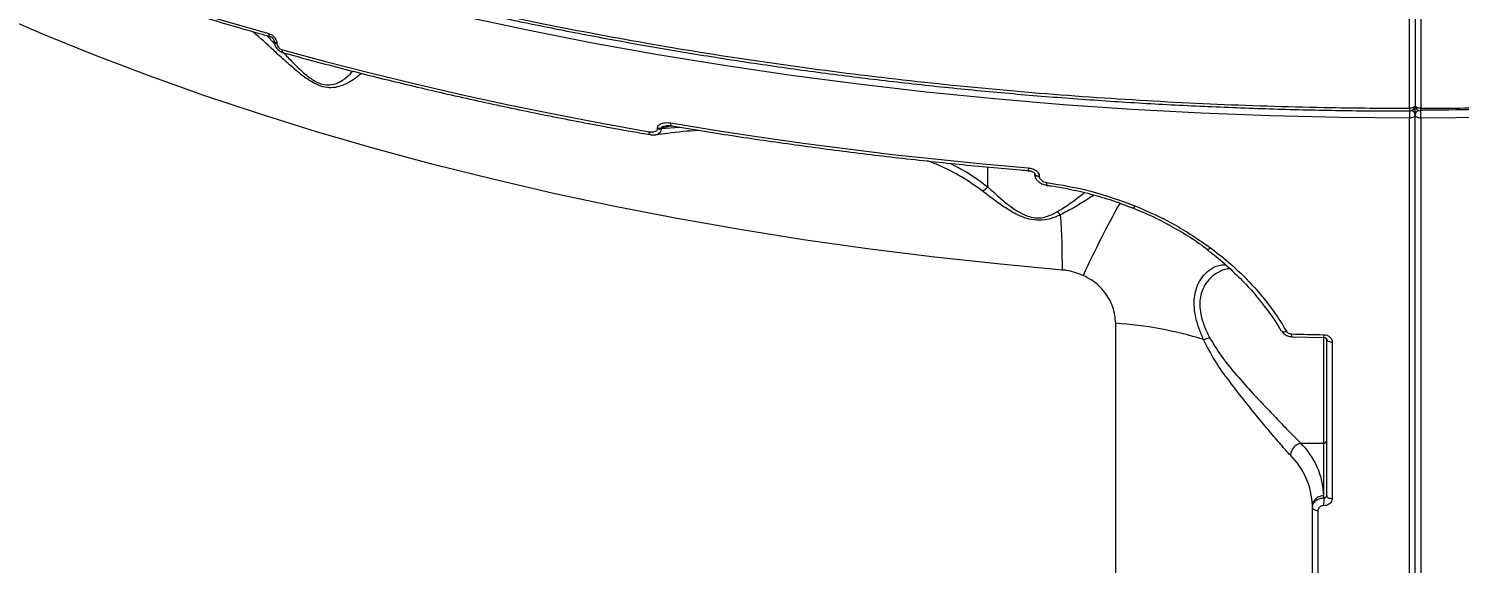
# Model space of a CAD drawing. Header units: millimetres. Extents: x -6104 to 7803, y -6013 to 4803.
# Drawn here: x 230.3 to 481.2, y -1095.4 to -1001.6 of the extents above; entities that cross this region are included whole.
import ezdxf

# ---------------------------------------------------------------- set-up
doc = ezdxf.new("R2010")
doc.units = ezdxf.units.MM
for name, color, linetype in [('DIKOM_ОБЪЕКТ', 7, 'Continuous'), ('DIKOM_РАЗМЕР_ЗОНА', 7, 'Continuous'), ('DIKOM_РАЗМЕР_ОБЪЕКТА', 7, 'Continuous')]:
    doc.layers.add(name, color=color, linetype=linetype)
doc.styles.add('style1', font='arial.ttf', dxfattribs={"width": 0.8})
doc.dimstyles.new('1-50', dxfattribs={"dimtxt": 300, "dimasz": 200, "dimexe": 100, "dimexo": 0, "dimgap": 100, "dimtad": 1, "dimtxsty": 'style1', "dimcen": 200, "dimclrd": 7, "dimclre": 7, "dimclrt": 7, "dimadec": 1, "dimazin": 2, "dimtfac": 1, "dimtmove": 0, "dimatfit": 2, "dimfxl": 0, "dimlwd": 25, "dimlwe": 18, "dimarcsym": 0})

# ---------------------------------------------------------------- blocks, each defined once
blk = doc.blocks.new('*D10')
at = {"layer": 'Defpoints', "color": 0, "transparency": 16777216}
for p in [(-4094.65, -224.49), (3111.63, -1726.03), (3111.63, -4948.58)]:
    blk.add_point(p, dxfattribs=at)
at = {"layer": 'DIKOM_РАЗМЕР_ОБЪЕКТА', "color": 7, "lineweight": 18, "transparency": 16777216}
for p, q in [((-4094.65, -224.49), (-4094.65, -5048.58)), ((3111.63, -1726.03), (3111.63, -5048.58))]:
    blk.add_line(p, q, dxfattribs=at)
at = {"layer": 'DIKOM_РАЗМЕР_ОБЪЕКТА', "color": 7, "lineweight": 25, "transparency": 16777216}
blk.add_line((-3894.65, -4948.58), (2911.63, -4948.58), dxfattribs=at)
at = {"layer": 'DIKOM_РАЗМЕР_ОБЪЕКТА', "color": 7, "transparency": 16777216}
for points in [[(-3894.65, -4915.24), (-3894.65, -4981.91), (-4094.65, -4948.58)], [(2911.63, -4915.24), (2911.63, -4981.91), (3111.63, -4948.58)]]:
    blk.add_solid(points, dxfattribs=at)
at = {"layer": 'DIKOM_РАЗМЕР_ОБЪЕКТА', "color": 7, "transparency": 16777216, "insert": (-134.24, -4695.4), "char_height": 300, "attachment_point": 5, "style": 'style1'}
blk.add_mtext('7200', dxfattribs=at)
blk = doc.blocks.new('*D12')
at = {"layer": 'Defpoints', "color": 0, "transparency": 16777216}
for p in [(-6103.62, -69.94), (4675.35, -1132.87), (4675.35, -5913.06)]:
    blk.add_point(p, dxfattribs=at)
at = {"layer": 'DIKOM_РАЗМЕР_ЗОНА', "color": 7, "lineweight": 18, "transparency": 16777216}
for p, q in [((-6103.62, -69.94), (-6103.62, -6013.06)), ((4675.35, -1132.87), (4675.35, -6013.06))]:
    blk.add_line(p, q, dxfattribs=at)
at = {"layer": 'DIKOM_РАЗМЕР_ЗОНА', "color": 7, "lineweight": 25, "transparency": 16777216}
blk.add_line((-5903.62, -5913.06), (4475.35, -5913.06), dxfattribs=at)
at = {"layer": 'DIKOM_РАЗМЕР_ЗОНА', "color": 7, "transparency": 16777216}
for points in [[(-5903.62, -5879.73), (-5903.62, -5946.4), (-6103.62, -5913.06)], [(4475.35, -5879.73), (4475.35, -5946.4), (4675.35, -5913.06)]]:
    blk.add_solid(points, dxfattribs=at)
at = {"layer": 'DIKOM_РАЗМЕР_ЗОНА', "color": 7, "transparency": 16777216, "insert": (271.51, -5659.89), "char_height": 300, "attachment_point": 5, "style": 'style1'}
blk.add_mtext('10800', dxfattribs=at)

msp = doc.modelspace()

# ---------------------------------------------------------------- linework, layer by layer
at = {"layer": 'DIKOM_ОБЪЕКТ', "color": 7, "linetype": 'Continuous', "lineweight": 15}
for p, q in [((472.417, -1015.598), (472.417, -408.261)), ((473.419, -408.261), (473.419, -1015.084)), ((474.422, -408.261), (474.422, -1015.598)), ((272.083, -1002.861), (273.367, -1004.195)), ((273.289, -1003.728), (273.289, -1003.756)), ((273.814, -1004.181), (273.814, -1004.209)), ((473.419, -1016.798), (473.419, -1015.084)), ((472.417, -1432.182), (472.417, -1017.313)), ((473.419, -1431.667), (473.419, -1016.798)), ((474.422, -1017.313), (474.422, -1432.182)), ((340.567, -1019.169), (340.567, -1019.065)), ((343.217, -1018.701), (341.214, -1019.062)), ((341.214, -1019.166), (344.414, -1018.897)), ((341.214, -1019.062), (341.214, -1019.166)), ((398.503, -1029.39), (398.503, -1025.879)), ((406.672, -1027.005), (406.672, -1027.064)), ((407.516, -1027.492), (407.516, -1027.573)), ((408.835, -1029.083), (408.829, -1029.084)), ((420.917, -1353.314), (420.917, -1053.306)), ((451.78, -1055.655), (457.4, -1055.785)), ((457.419, -1074.301), (457.419, -1055.742)), ((457.919, -1083.529), (457.919, -1056.099)), ((458.885, -1056.614), (458.885, -1084.044)), ((453.369, -1074.301), (457.419, -1074.301)), ((457.419, -1083.569), (457.419, -1074.301)), ((457.419, -1083.929), (457.419, -1083.569)), ((455.419, -1085.623), (455.419, -1085.284)), ((455.419, -1156.768), (455.419, -1085.623)), ((456.379, -1086.138), (456.379, -1157.283))]:
    msp.add_line(p, q, dxfattribs=at)
at = {"layer": 'DIKOM_ОБЪЕКТ', "color": 7, "linetype": 'Continuous', "lineweight": 15, "flags": 128}
for points in [[(472.417, -1017.313), (460.23, -1017.207), (448.053, -1016.919), (435.899, -1016.449), (423.775, -1015.798), (411.694, -1014.965), (399.664, -1013.953), (387.697, -1012.761), (375.802, -1011.39), (363.989, -1009.843), (352.268, -1008.119), (340.65, -1006.221), (329.143, -1004.151), (317.758, -1001.909), (306.503, -999.498), (295.39, -996.92), (284.426, -994.176), (273.622, -991.27), (262.985, -988.204), (252.526, -984.98), (242.253, -981.601), (232.175, -978.07), (222.3, -974.39)], [(232.534, -989.772), (237.362, -991.487), (242.237, -993.168), (247.157, -994.813), (252.12, -996.422), (257.127, -997.996), (262.177, -999.534), (267.267, -1001.035), (272.397, -1002.5)], [(411.572, -1043.963), (400.104, -1042.901), (388.704, -1041.659), (377.384, -1040.239), (366.152, -1038.642), (355.021, -1036.87), (343.999, -1034.923), (333.098, -1032.804), (322.328, -1030.515), (311.698, -1028.057), (301.218, -1025.434), (290.899, -1022.648), (280.75, -1019.7), (270.78, -1016.595), (260.998, -1013.334), (251.414, -1009.922), (242.036, -1006.36), (232.874, -1002.653), (223.936, -998.803)], [(274.786, -1005.359), (282.559, -1007.455), (290.415, -1009.466), (298.352, -1011.392), (306.364, -1013.233), (314.449, -1014.987), (322.604, -1016.653), (330.825, -1018.231), (339.108, -1019.721)], [(274.993, -1005.87), (274.979, -1005.865), (274.913, -1005.822), (274.859, -1005.746), (274.819, -1005.641), (274.794, -1005.511), (274.786, -1005.359)], [(473.419, -1015.084), (473.4, -1015.184), (473.343, -1015.281), (473.25, -1015.37), (473.125, -1015.448), (472.974, -1015.512), (472.8, -1015.559), (472.612, -1015.588), (472.417, -1015.598)], [(474.422, -1015.598), (474.226, -1015.588), (474.038, -1015.559), (473.865, -1015.512), (473.713, -1015.448), (473.588, -1015.37), (473.496, -1015.281), (473.438, -1015.184), (473.419, -1015.084)], [(342.908, -1018.177), (350.602, -1019.431), (358.342, -1020.608), (366.125, -1021.708), (373.947, -1022.731), (381.806, -1023.677), (389.698, -1024.545), (397.622, -1025.334), (405.573, -1026.045)], [(343.052, -1018.674), (343.046, -1018.672), (342.999, -1018.64), (342.96, -1018.571), (342.931, -1018.468), (342.914, -1018.335), (342.908, -1018.177)], [(473.419, -1016.798), (473.4, -1016.899), (473.343, -1016.996), (473.25, -1017.085), (473.125, -1017.163), (472.974, -1017.227), (472.8, -1017.275), (472.612, -1017.304), (472.417, -1017.313)], [(474.422, -1017.313), (474.226, -1017.304), (474.038, -1017.275), (473.865, -1017.227), (473.713, -1017.163), (473.588, -1017.085), (473.496, -1016.996), (473.438, -1016.899), (473.419, -1016.798)], [(486.609, -1017.207), (474.422, -1017.313)], [(339.256, -1020.218), (339.238, -1020.213), (339.193, -1020.174), (339.157, -1020.103), (339.13, -1020.001), (339.113, -1019.872), (339.108, -1019.721)], [(406.673, -1026.975), (406.672, -1026.979), (406.71, -1027.124), (406.825, -1027.257), (407.009, -1027.368), (407.245, -1027.449), (407.516, -1027.492)], [(406.672, -1027.065), (406.71, -1027.204), (406.825, -1027.338), (407.009, -1027.449), (407.245, -1027.53), (407.516, -1027.573)], [(437.006, -1040.33), (437.048, -1040.349), (437.114, -1040.342), (437.197, -1040.307), (437.296, -1040.244), (437.405, -1040.155), (437.522, -1040.044)], [(450.047, -1054.659), (450.082, -1054.706), (450.158, -1054.756), (450.261, -1054.785), (450.388, -1054.791), (450.533, -1054.774), (450.693, -1054.735), (450.86, -1054.676)], [(451.755, -1055.17), (452.458, -1055.188), (453.161, -1055.206), (453.864, -1055.223), (454.567, -1055.24), (455.271, -1055.256), (455.974, -1055.271), (456.678, -1055.286), (457.381, -1055.3)], [(457.919, -1056.099), (457.938, -1056.198), (457.992, -1056.292), (458.081, -1056.38), (458.2, -1056.457), (458.346, -1056.521), (458.513, -1056.57), (458.694, -1056.601), (458.885, -1056.614)], [(457.919, -1083.529), (457.938, -1083.627), (457.992, -1083.722), (458.081, -1083.809), (458.2, -1083.887), (458.346, -1083.951), (458.513, -1083.999), (458.694, -1084.031), (458.885, -1084.044)], [(455.419, -1085.623), (455.437, -1085.721), (455.492, -1085.816), (455.579, -1085.903), (455.698, -1085.98), (455.843, -1086.044), (456.009, -1086.093), (456.189, -1086.125), (456.379, -1086.138)]]:
    msp.add_lwpolyline(points, dxfattribs=at)
at = {"layer": 'DIKOM_ОБЪЕКТ', "color": 7, "linetype": 'Continuous', "lineweight": 15}
for centre, radius, start, end in [((272.899, -1002.593), 0.51, 169.50491, 234.88684), ((273.867, -1003.59), 0.593, 193.12554, 264.86112), ((273.869, -1003.615), 0.597, 193.92714, 264.72251), ((505.527, -1015.759), 33.111, 179.72057, 180.56077), ((838.653, -1017.243), 366.236, 179.81475, 180.01108), ((472.419, -1015.084), 1, 269.92957, 0), ((472.551, -1016.839), 0.869, 2.66009, 73.13437), ((474.419, -1015.084), 1, 180, 270.07043), ((474.287, -1016.839), 0.869, 106.85129, 177.35424), ((432.125, -1015.742), 42.297, 359.53745, 0.19534), ((27.398, -1017.357), 447.024, 0.00562, 0.16483), ((340.883, -1017.194), 1.897, 260.40406, 280.04455), ((340.883, -1017.298), 1.897, 260.40406, 280.04455), ((406.231, -1026.191), 0.674, 167.50697, 210.55789), ((409.693, -1028.812), 0.906, 166.64464, 197.50762), ((396.583, -1027.582), 2.637, 290.00401, 316.72718), ((413.016, -1032.149), 2.77, 214.56429, 230.34906), ((575.694, -1118.45), 176.527, 150.73522, 155.38093), ((423.472, -1032.472), 0.85, 311.20233, 344.62694), ((283.1, -1043.405), 128.473, 359.75149, 4.07243), ((416.454, -1120.686), 67.528, 72.88617, 86.21083), ((434.864, -1050.043), 6.277, 283.46378, 293.5374), ((453.572, -1055.32), 1.823, 175.28824, 190.60362), ((459.826, -1055.45), 2.449, 176.49336, 187.86885), ((453.932, -1076.608), 2.375, 103.71374, 176.33811), ((443.65, -1084.067), 13.778, 2.07169, 45.14063), ((457.452, -1073.834), 0.469, 265.94532, 355.2567), ((442.306, -1085.758), 13.122, 2.07232, 45.14058), ((457.287, -1085.438), 1.874, 85.94085, 175.26357), ((480.248, -1085.251), 22.867, 176.68761, 180.12672)]:
    msp.add_arc(centre, radius, start, end, dxfattribs=at)
for points, knots in [([(63.91, -847.429), (64.11, -847.906), (65.128, -850.328), (67.263, -854.651), (70.324, -860.385), (73.704, -866.053), (77.373, -871.66), (81.339, -877.208), (85.601, -882.698), (90.16, -888.132), (95.019, -893.51), (100.178, -898.835), (105.642, -904.108), (111.398, -909.319), (117.424, -914.447), (123.7, -919.472), (130.21, -924.384), (136.957, -929.184), (143.941, -933.876), (151.165, -938.46), (158.632, -942.938), (166.341, -947.313), (174.297, -951.583), (182.5, -955.752), (190.956, -959.819), (199.656, -963.782), (208.567, -967.626), (217.657, -971.334), (226.901, -974.897), (236.295, -978.315), (245.843, -981.589), (255.548, -984.721), (265.412, -987.712), (275.439, -990.563), (285.631, -993.275), (295.99, -995.848), (306.522, -998.283), (317.222, -1000.579), (328.063, -1002.73), (338.998, -1004.726), (349.992, -1006.56), (361.032, -1008.231), (372.123, -1009.739), (383.271, -1011.087), (394.478, -1012.274), (405.748, -1013.302), (417.083, -1014.17), (428.487, -1014.878), (439.963, -1015.429), (451.514, -1015.814), (462.341, -1016.042), (469.318, -1016.063), (472.418, -1016.073)], [0, 0, 0, 0, 0.0050089, 0.025436, 0.045783, 0.0660727, 0.0863285, 0.1065727, 0.1268271, 0.1471077, 0.1674374, 0.1878383, 0.2083332, 0.2289378, 0.2495475, 0.2700461, 0.2904526, 0.31079, 0.3310811, 0.3513489, 0.3716164, 0.3919015, 0.4122247, 0.4326089, 0.4530769, 0.4736519, 0.4942679, 0.5147984, 0.5352284, 0.5555809, 0.5758793, 0.5961467, 0.6164061, 0.6366784, 0.6569812, 0.6773378, 0.6977713, 0.7183047, 0.7389179, 0.759486, 0.7799393, 0.8003083, 0.8206161, 0.840886, 0.8611412, 0.8814048, 0.9016921, 0.9220263, 0.9424307, 0.9629282, 0.9835284, 1, 1, 1, 1]), ([(63.969, -847.127), (64.505, -848.435), (66.644, -853.655), (71.668, -862.63), (79.097, -874.115), (87.948, -885.461), (98.108, -896.639), (109.384, -907.398), (121.702, -917.712), (134.98, -927.565), (149.432, -937.116), (165.059, -946.32), (181.834, -955.133), (199.388, -963.364), (217.641, -970.997), (236.503, -978.031), (256.279, -984.58), (276.94, -990.6), (298.434, -996.058), (319.362, -1000.629), (339.569, -1004.408), (358.939, -1007.495), (378.644, -1010.107), (398.636, -1012.228), (418.696, -1013.84), (438.727, -1014.936), (456.596, -1015.5), (467.839, -1015.569), (472.417, -1015.598)], [0, 0, 0, 0, 0.013784, 0.0550016, 0.0961875, 0.1385697, 0.1809865, 0.2233687, 0.2645546, 0.3057722, 0.3469581, 0.3893402, 0.4317571, 0.4741392, 0.5153251, 0.5565426, 0.5977285, 0.6401106, 0.6825273, 0.7249095, 0.7607557, 0.7966438, 0.8325319, 0.8687601, 0.9049883, 0.9402989, 0.9756894, 1, 1, 1, 1]), ([(474.422, -1015.598), (479, -1015.569), (491.334, -1015.492), (511.402, -1014.816), (534.525, -1013.409), (557.684, -1011.317), (580.797, -1008.529), (603.781, -1005.037), (626.131, -1000.916), (647.784, -996.197), (668.695, -990.92), (689.205, -984.999), (709.223, -978.428), (728.667, -971.214), (747.109, -963.515), (764.508, -955.371), (780.849, -946.826), (796.397, -937.743), (811.064, -928.129), (824.776, -918.007), (837.083, -907.721), (848.022, -897.329), (857.649, -886.886), (866.276, -876.1), (873.758, -864.983), (879.37, -855.249), (881.966, -849.205), (882.902, -847.025)], [0, 0, 0, 0, 0.0243023, 0.065474, 0.1066775, 0.1478492, 0.1902169, 0.232619, 0.2749866, 0.3161584, 0.3573619, 0.3985337, 0.4409013, 0.4833034, 0.525671, 0.5668428, 0.6080463, 0.649218, 0.6915856, 0.7339878, 0.7763555, 0.8160448, 0.8557626, 0.8954519, 0.9362086, 0.9769961, 1, 1, 1, 1]), ([(801.647, -934.112), (799.757, -935.372), (793.057, -939.84), (780.491, -947.067), (764.039, -955.753), (746.627, -963.907), (728.349, -971.538), (709.23, -978.636), (689.344, -985.186), (668.782, -991.156), (647.64, -996.52), (627.346, -1000.954), (608.051, -1004.575), (589.87, -1007.515), (571.449, -1010.027), (552.615, -1012.13), (533.39, -1013.8), (513.805, -1015.008), (494.132, -1015.778), (480.988, -1015.886), (474.419, -1015.941)], [0, 0, 0, 0, 0.0246419, 0.0873687, 0.1499951, 0.2124251, 0.2748546, 0.337481, 0.4002078, 0.4629347, 0.5255613, 0.587991, 0.6385771, 0.6892156, 0.739854, 0.79044, 0.842801, 0.89522, 0.947639, 1, 1, 1, 1]), ([(232.768, -990.29), (234.43, -990.884), (239.248, -992.605), (247.358, -995.352), (257.152, -998.48), (265.587, -1001.019), (270.779, -1002.492), (272.606, -1003.01)], [0, 0, 0, 0, 0.1293312, 0.3750691, 0.6208049, 0.8665359, 1, 1, 1, 1]), ([(288.599, -1009.453), (288.505, -1009.554), (288.066, -1010.024), (286.807, -1010.898), (285.177, -1011.742), (283.452, -1012.056), (281.921, -1011.889), (280.184, -1011.187), (278.162, -1009.819), (275.977, -1007.943), (273.241, -1005.442), (271.093, -1003.419), (269.724, -1002.296), (269.52, -1002.129)], [0, 0, 0, 0, 0.03396339, 0.15960791, 0.28765098, 0.3591833, 0.42005561, 0.48129518, 0.56324335, 0.6727791, 0.78522095, 0.96807522, 1, 1, 1, 1]), ([(272.397, -1002.5), (272.532, -1002.548), (272.821, -1002.651), (273.224, -1002.946), (273.551, -1003.328), (273.771, -1003.757), (273.8, -1004.04), (273.814, -1004.181)], [0, 0, 0, 0, 0.1890422, 0.4045188, 0.6068551, 0.8033728, 1, 1, 1, 1]), ([(272.608, -1003.016), (272.635, -1003.022), (272.715, -1003.042), (272.88, -1003.133), (273.049, -1003.273), (273.173, -1003.422), (273.248, -1003.558), (273.284, -1003.662), (273.29, -1003.72), (273.289, -1003.726), (273.289, -1003.727)], [0, 0, 0, 0, 0.0967812, 0.2952141, 0.4683663, 0.6152446, 0.7426115, 0.8572685, 0.9810603, 1, 1, 1, 1]), ([(273.305, -1003.758), (273.3, -1003.802), (273.274, -1004.049), (273.425, -1004.524), (273.78, -1005.121), (274.327, -1005.625), (274.781, -1005.775), (274.996, -1005.847)], [0, 0, 0, 0, 0.0467378, 0.264045, 0.5019073, 0.7633246, 1, 1, 1, 1]), ([(273.814, -1004.209), (273.824, -1004.305), (273.843, -1004.497), (273.993, -1004.79), (274.217, -1005.052), (274.494, -1005.256), (274.694, -1005.327), (274.786, -1005.359)], [0, 0, 0, 0, 0.1951659, 0.3900949, 0.5932694, 0.8111124, 1, 1, 1, 1]), ([(274.931, -1005.82), (275.459, -1006.375), (276.655, -1007.632), (278.457, -1009.394), (280.289, -1010.791), (281.866, -1011.469), (283.242, -1011.556), (284.749, -1011.111), (286.085, -1010.199), (286.824, -1009.42), (287.148, -1009.079)], [0, 0, 0, 0, 0.1294377, 0.2930848, 0.407515, 0.4903209, 0.5730719, 0.673502, 0.856956, 1, 1, 1, 1]), ([(274.993, -1005.869), (276.778, -1006.358), (281.955, -1007.774), (290.635, -1010.008), (301.073, -1012.521), (311.642, -1014.884), (322.334, -1017.094), (331.552, -1018.858), (337.22, -1019.859), (339.256, -1020.218)], [0, 0, 0, 0, 0.0864698, 0.2507629, 0.4150561, 0.5793457, 0.7436325, 0.9079168, 1, 1, 1, 1]), ([(340.567, -1019.065), (340.576, -1018.982), (340.596, -1018.797), (340.783, -1018.529), (341.141, -1018.289), (341.812, -1018.099), (342.442, -1018.103), (342.861, -1018.17), (342.908, -1018.177)], [0, 0, 0, 0, 0.0933637, 0.2087513, 0.3720822, 0.5793078, 0.9536498, 1, 1, 1, 1]), ([(342.141, -1018.66), (341.989, -1018.691), (341.731, -1018.742), (341.428, -1018.849), (341.273, -1018.946), (341.221, -1019.017), (341.216, -1019.047), (341.214, -1019.062)], [0, 0, 0, 0, 0.4354331, 0.7386075, 0.9013619, 0.951472, 1, 1, 1, 1]), ([(342.154, -1018.663), (342.196, -1018.655), (342.39, -1018.616), (342.706, -1018.617), (342.972, -1018.668), (343.053, -1018.683)], [0, 0, 0, 0, 0.1616611, 0.7465817, 1, 1, 1, 1]), ([(339.108, -1019.721), (339.378, -1019.748), (339.771, -1019.787), (340.215, -1019.656), (340.434, -1019.509), (340.549, -1019.339), (340.561, -1019.221), (340.567, -1019.169)], [0, 0, 0, 0, 0.4299707, 0.625778, 0.7881051, 0.9052602, 1, 1, 1, 1]), ([(339.257, -1020.206), (339.365, -1020.228), (339.705, -1020.296), (340.043, -1020.258), (340.274, -1020.231)], [0, 0, 0, 0, 0.3181805, 1, 1, 1, 1]), ([(341.214, -1019.166), (341.204, -1019.271), (341.183, -1019.5), (341.04, -1019.825), (340.767, -1020.089), (340.496, -1020.243), (340.311, -1020.232), (340.283, -1020.231)], [0, 0, 0, 0, 0.1757055, 0.3852943, 0.6531845, 0.9479688, 1, 1, 1, 1]), ([(340.283, -1020.231), (340.96, -1020.133), (343.444, -1019.773), (345.939, -1019.525), (347.739, -1019.446), (347.753, -1019.446)], [0, 0, 0, 0, 0.2709119, 0.9945207, 1, 1, 1, 1]), ([(343.052, -1018.674), (344.976, -1018.993), (350.554, -1019.918), (359.859, -1021.331), (370.989, -1022.86), (382.198, -1024.229), (393.277, -1025.417), (401.11, -1026.148), (405.175, -1026.493), (405.651, -1026.533)], [0, 0, 0, 0, 0.0939987, 0.2725885, 0.4511804, 0.6297696, 0.8083572, 0.9775451, 1, 1, 1, 1]), ([(397.485, -1030.06), (396.307, -1029.23), (393.95, -1027.57), (390.696, -1025.889), (388.628, -1025.082), (387.955, -1024.819)], [0, 0, 0, 0, 0.4025474, 0.8053963, 1, 1, 1, 1]), ([(391.806, -1025.232), (392.822, -1025.737), (395.215, -1026.926), (397.302, -1028.49), (398.503, -1029.39)], [0, 0, 0, 0, 0.4248496, 1, 1, 1, 1]), ([(405.573, -1026.045), (405.824, -1026.084), (406.301, -1026.159), (406.895, -1026.466), (407.284, -1026.828), (407.485, -1027.178), (407.506, -1027.397), (407.516, -1027.492)], [0, 0, 0, 0, 0.2791698, 0.5294191, 0.7216258, 0.8794205, 1, 1, 1, 1]), ([(405.651, -1026.539), (405.69, -1026.541), (405.882, -1026.55), (406.176, -1026.638), (406.452, -1026.782), (406.591, -1026.897), (406.654, -1026.969), (406.675, -1027.011), (406.674, -1027.007), (406.674, -1027.006)], [0, 0, 0, 0, 0.0892414, 0.4438509, 0.6663263, 0.7917679, 0.880656, 0.9642118, 1, 1, 1, 1]), ([(406.692, -1027.064), (406.696, -1027.211), (406.706, -1027.543), (406.951, -1028.027), (407.365, -1028.492), (407.976, -1028.868), (408.5, -1029.048), (408.801, -1029.077), (408.83, -1029.08)], [0, 0, 0, 0, 0.1382389, 0.3123018, 0.4985227, 0.7184516, 0.9730753, 1, 1, 1, 1]), ([(407.516, -1027.573), (407.52, -1027.627), (407.532, -1027.766), (407.653, -1028.003), (407.916, -1028.269), (408.319, -1028.499), (408.646, -1028.568), (408.812, -1028.602)], [0, 0, 0, 0, 0.1010666, 0.2613299, 0.4606832, 0.7265337, 1, 1, 1, 1]), ([(408.812, -1028.602), (411.422, -1029.041), (416.707, -1029.929), (421.742, -1031.767), (424.291, -1032.697)], [0, 0, 0, 0, 0.4938716, 1, 1, 1, 1]), ([(411.248, -1034.281), (410.61, -1034.556), (409.498, -1035.034), (407.551, -1035.323), (405.58, -1035.076), (403.546, -1034.259), (401.573, -1033.079), (399.511, -1031.621), (398.206, -1030.616), (397.485, -1030.06)], [0, 0, 0, 0, 0.1491199, 0.2596401, 0.3716723, 0.4987886, 0.6508259, 0.8069673, 1, 1, 1, 1]), ([(398.503, -1029.39), (399.146, -1029.98), (400.293, -1031.032), (402.106, -1032.576), (403.855, -1033.799), (405.575, -1034.611), (406.786, -1034.816), (407.87, -1034.818), (409.22, -1034.549), (410.177, -1034.025), (410.735, -1033.72)], [0, 0, 0, 0, 0.2010489, 0.3583918, 0.5149433, 0.6385015, 0.7217767, 0.7449561, 0.8512692, 1, 1, 1, 1]), ([(408.831, -1029.115), (409.095, -1029.146), (410.681, -1029.327), (413.575, -1029.9), (417.472, -1030.85), (420.969, -1031.927), (423.113, -1032.778), (424.021, -1033.139)], [0, 0, 0, 0, 0.0509871, 0.3054906, 0.5598233, 0.8135594, 1, 1, 1, 1]), ([(410.735, -1033.72), (411.528, -1033.207), (413.126, -1032.171), (414.641, -1031.012), (415.317, -1030.474), (415.426, -1030.387)], [0, 0, 0, 0, 0.45186761, 0.91113, 1, 1, 1, 1]), ([(417.154, -1030.813), (416.739, -1031.077), (415.74, -1031.711), (413.787, -1032.931), (412.099, -1033.829), (411.248, -1034.281)], [0, 0, 0, 0, 0.2610969, 0.6278673, 1, 1, 1, 1]), ([(424.02, -1033.142), (424.638, -1033.385), (426.468, -1034.105), (429.391, -1035.541), (432.759, -1037.439), (435.29, -1039.063), (436.644, -1040.091), (436.99, -1040.354)], [0, 0, 0, 0, 0.13184385, 0.39033863, 0.65001064, 0.91069509, 1, 1, 1, 1]), ([(424.291, -1032.697), (426.613, -1033.713), (431.313, -1035.769), (435.436, -1038.608), (437.522, -1040.044)], [0, 0, 0, 0, 0.4941713, 1, 1, 1, 1]), ([(436.94, -1040.41), (437.112, -1040.532), (438.331, -1041.397), (440.416, -1043.186), (443.153, -1045.784), (445.346, -1048.168), (446.523, -1049.729), (446.962, -1050.311)], [0, 0, 0, 0, 0.043602, 0.3078546, 0.5739168, 0.8411902, 1, 1, 1, 1]), ([(437.522, -1040.044), (438.594, -1040.874), (440.738, -1042.532), (443.656, -1045.272), (446.348, -1048.206), (448.793, -1051.333), (450.171, -1053.562), (450.86, -1054.676)], [0, 0, 0, 0, 0.1978326, 0.3955, 0.5931677, 0.7965835, 1, 1, 1, 1]), ([(436.326, -1056.148), (436.056, -1055.516), (435.511, -1054.238), (434.953, -1052.341), (434.659, -1050.488), (434.691, -1048.325), (435.292, -1046.347), (436.371, -1044.76), (437.652, -1043.68), (438.952, -1043.053), (439.864, -1043.044), (440.191, -1043.04)], [0, 0, 0, 0, 0.0889768, 0.1798819, 0.2691103, 0.3614039, 0.5230309, 0.6423412, 0.7651041, 0.9157897, 1, 1, 1, 1]), ([(440.968, -1043.757), (440.824, -1043.761), (440.052, -1043.78), (438.871, -1044.313), (437.498, -1045.303), (436.348, -1046.754), (435.701, -1048.55), (435.635, -1050.464), (435.807, -1051.594), (436.1, -1052.784), (436.516, -1054.038), (437.083, -1055.206), (437.371, -1055.798)], [0, 0, 0, 0, 0.0378954, 0.2038002, 0.3301011, 0.459638, 0.6271325, 0.7123327, 0.8006102, 0.8133124, 0.9053754, 1, 1, 1, 1]), ([(415.213, -1044.912), (414.233, -1044.552), (413.15, -1044.154), (411.907, -1043.994), (411.686, -1043.973), (411.572, -1043.963)], [0, 0, 0, 0, 0.8217658, 0.9078698, 1, 1, 1, 1]), ([(420.917, -1053.306), (420.82, -1052.344), (420.628, -1050.44), (419.112, -1047.802), (417.187, -1045.938), (415.733, -1045.182), (415.213, -1044.912)], [0, 0, 0, 0, 0.2885644, 0.57163, 0.8470353, 1, 1, 1, 1]), ([(446.962, -1050.311), (447.272, -1050.706), (448.342, -1052.069), (449.333, -1053.546), (449.93, -1054.651), (449.958, -1054.704)], [0, 0, 0, 0, 0.2795264, 0.9653287, 1, 1, 1, 1]), ([(451.562, -1076.457), (451.017, -1075.85), (449.908, -1074.616), (447.934, -1072.292), (445.806, -1069.738), (443.435, -1066.829), (440.871, -1063.523), (438.263, -1059.93), (436.953, -1057.373), (436.326, -1056.148)], [0, 0, 0, 0, 0.1295388, 0.2635075, 0.3938357, 0.5268963, 0.6860449, 0.8495359, 1, 1, 1, 1]), ([(437.371, -1055.798), (438.035, -1056.905), (439.43, -1059.229), (442.144, -1062.462), (444.828, -1065.438), (447.316, -1068.096), (449.538, -1070.418), (451.611, -1072.565), (452.783, -1073.723), (453.369, -1074.301)], [0, 0, 0, 0, 0.14637341, 0.30757932, 0.46900962, 0.60209866, 0.73511099, 0.86764151, 1, 1, 1, 1]), ([(450.068, -1054.655), (450.11, -1054.735), (450.257, -1055.016), (450.709, -1055.369), (451.272, -1055.633), (451.648, -1055.624), (451.78, -1055.621)], [0, 0, 0, 0, 0.132627, 0.4638506, 0.8123017, 1, 1, 1, 1]), ([(450.86, -1054.676), (450.921, -1054.759), (451.043, -1054.926), (451.333, -1055.096), (451.582, -1055.161), (451.725, -1055.169), (451.755, -1055.17)], [0, 0, 0, 0, 0.305651, 0.6115757, 0.9180346, 1, 1, 1, 1]), ([(457.381, -1055.3), (457.492, -1055.309), (457.772, -1055.33), (458.194, -1055.492), (458.576, -1055.79), (458.835, -1056.18), (458.868, -1056.469), (458.885, -1056.614)], [0, 0, 0, 0, 0.14184273, 0.35671982, 0.57133012, 0.78572253, 1, 1, 1, 1]), ([(457.399, -1055.79), (457.43, -1055.79), (457.516, -1055.79), (457.654, -1055.83), (457.784, -1055.899), (457.872, -1055.98), (457.917, -1056.06), (457.921, -1056.086), (457.919, -1056.102), (457.919, -1056.102)], [0, 0, 0, 0, 0.0835078, 0.2335168, 0.3872282, 0.5495091, 0.7302118, 0.9907176, 1, 1, 1, 1]), ([(457.419, -1083.929), (457.475, -1083.928), (457.588, -1083.925), (457.738, -1083.859), (457.851, -1083.757), (457.911, -1083.639), (457.917, -1083.56), (457.919, -1083.529)], [0, 0, 0, 0, 0.2154977, 0.4306383, 0.6453467, 0.8595878, 1, 1, 1, 1]), ([(455.419, -1085.623), (455.429, -1085.497), (455.453, -1085.18), (455.692, -1084.7), (456.145, -1084.269), (456.744, -1083.98), (457.194, -1083.946), (457.419, -1083.929)], [0, 0, 0, 0, 0.1407147, 0.3554428, 0.5702884, 0.7851612, 1, 1, 1, 1]), ([(457.381, -1085.301), (457.268, -1085.308), (457.043, -1085.323), (456.742, -1085.465), (456.516, -1085.678), (456.396, -1085.916), (456.383, -1086.075), (456.379, -1086.138)], [0, 0, 0, 0, 0.2151444, 0.4301752, 0.645009, 0.8594891, 1, 1, 1, 1]), ([(458.885, -1084.044), (458.877, -1084.138), (458.859, -1084.376), (458.679, -1084.735), (458.339, -1085.055), (457.888, -1085.268), (457.55, -1085.29), (457.381, -1085.301)], [0, 0, 0, 0, 0.1405951, 0.3550902, 0.5698753, 0.7848798, 1, 1, 1, 1])]:
    msp.add_open_spline(points, degree=3, knots=knots, dxfattribs=at)

# ---------------------------------------------------------------- dimensions: what is measured, and where the dimension line sits
at = {"layer": 'DIKOM_РАЗМЕР_ЗОНА'}
dim = msp.add_linear_dim(base=(4675.352, -5913.064), p1=(-6103.623, -69.942), p2=(4675.352, -1132.872), text='10800', dimstyle='1-50', dxfattribs=at)
dim.commit()
dim.dimension.update_dxf_attribs({"geometry": '*D12', "text_midpoint": (271.508, -5913.064), "dimtype": 160})
at = {"layer": 'DIKOM_РАЗМЕР_ОБЪЕКТА'}
dim = msp.add_linear_dim(base=(3111.629, -4948.576), p1=(-4094.654, -224.488), p2=(3111.629, -1726.033), text='7200', dimstyle='1-50', dxfattribs=at)
dim.commit()
dim.dimension.update_dxf_attribs({"geometry": '*D10', "text_midpoint": (-134.242, -4948.576), "dimtype": 160})

doc.saveas('drawing.dxf')
